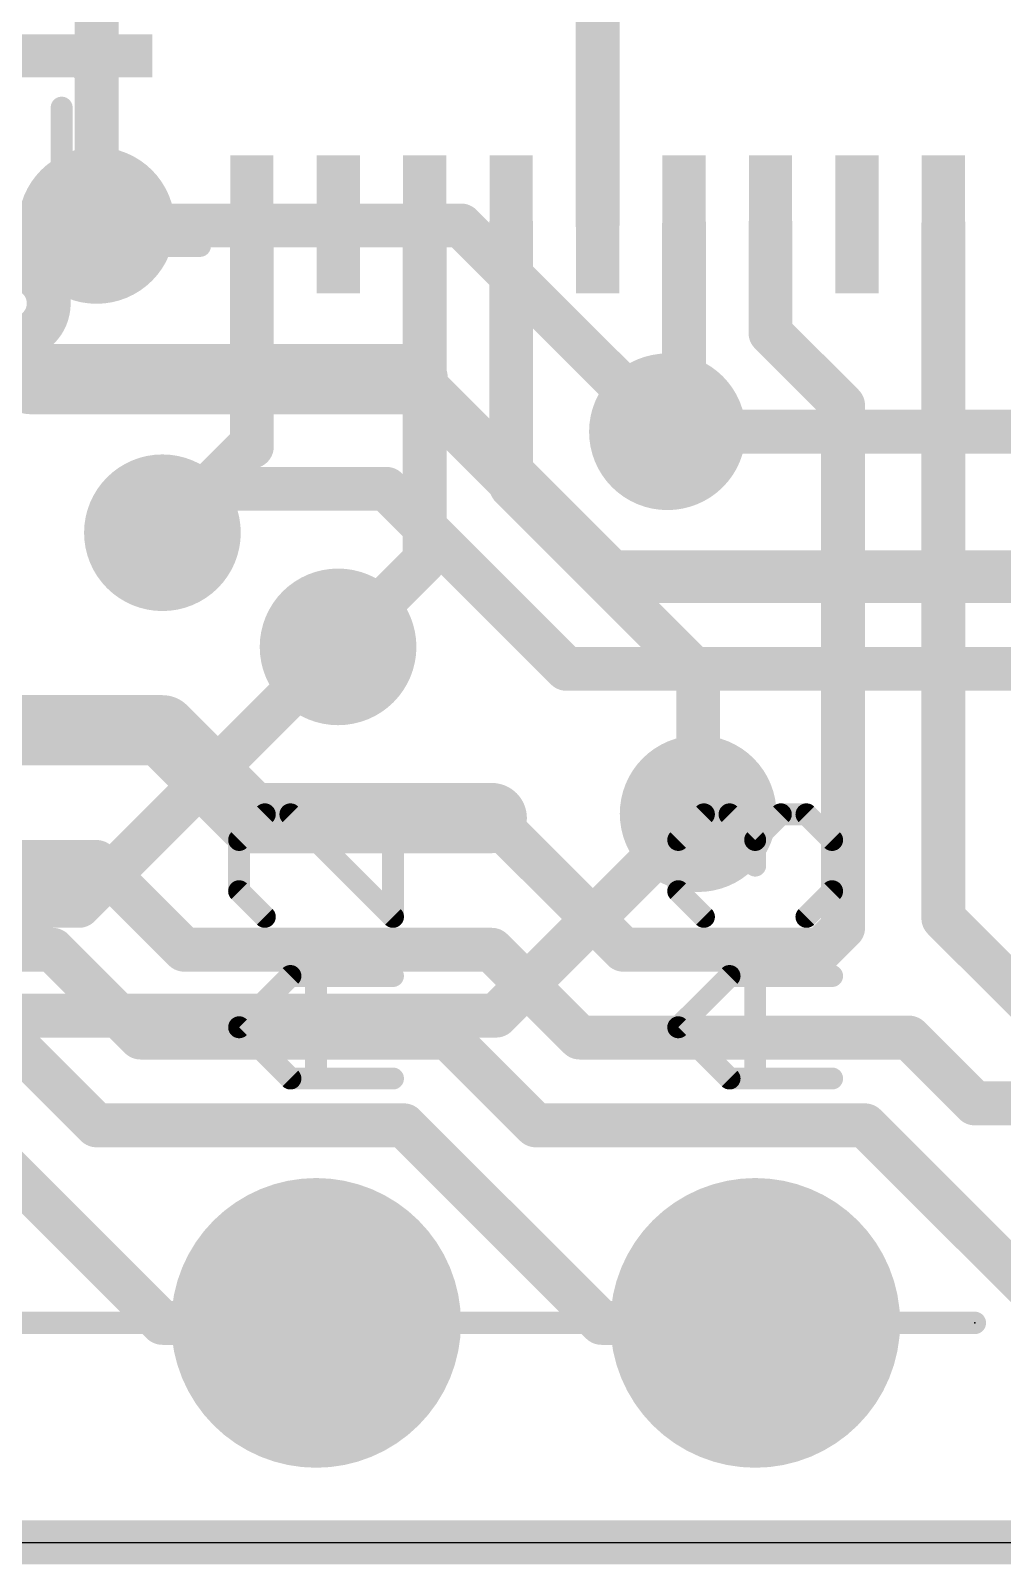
# Model space of a CAD drawing. Extents: x -11.5 to 69.1, y -5.3 to 31.9.
# Drawn here: x 19.94 to 25.56, y -0.13 to 8.75 of the extents above; entities that cross this region are included whole.
import ezdxf

# ---------------------------------------------------------------- set-up
doc = ezdxf.new("R2010")
doc.units = 0
for name, color, linetype in [('1', 12, 'CONTINUOUS'), ('16', 132, 'CONTINUOUS'), ('17', 110, 'CONTINUOUS'), ('18', 110, 'CONTINUOUS'), ('20', 53, 'CONTINUOUS'), ('21', 40, 'CONTINUOUS'), ('23', 40, 'CONTINUOUS'), ('47', 253, 'CONTINUOUS')]:
    doc.layers.add(name, color=color, linetype=linetype)

# ---------------------------------------------------------------- blocks, each defined once
blk = doc.blocks.new('RECT')
blk.add_solid([(-0.5, -0.5), (0.5, -0.5), (-0.5, 0.5), (0.5, 0.5)])
blk = doc.blocks.new('ROUNDP')
at = {"const_width": 0.5}
blk.add_lwpolyline([(0, -0.25, 1), (0, 0.25, 1), (0, -0.25)], format="xyb", dxfattribs=at)
blk = doc.blocks.new('ROUNDV')
at = {"const_width": 0.5}
blk.add_lwpolyline([(0, -0.25, 1), (0, 0.25, 1), (0, -0.25)], format="xyb", dxfattribs=at)

msp = doc.modelspace()

# ---------------------------------------------------------------- linework, layer by layer
at = {"layer": '1'}
for points, const_width in [([(23.2182, 7.6266), (23.2182, 10.5182)], 0.254), ([(20.2432, 8.6016), (20.32, 8.5248)], 0.254), ([(20.32, 8.5248), (20.32, 7.62)], 0.254), ([(21.2182, 6.3408), (21.2182, 7.6266)], 0.254), ([(22.2182, 7.6266), (22.2182, 5.6828)], 0.254), ([(22.7182, 7.6266), (22.7182, 6.1108)], 0.254), ([(23.7182, 7.6266), (23.7182, 6.5224)], 0.254), ([(24.2182, 7.6266), (24.2182, 6.9984)], 0.254), ([(25.2182, 7.6266), (25.2182, 3.6108)], 0.254), ([(24.2182, 6.9984), (24.638, 6.5786)], 0.254), ([(24.638, 6.5786), (24.638, 3.556)], 0.254), ([(23.7182, 6.5224), (23.622, 6.4262)], 0.254), ([(21.1998, 6.3408), (20.701, 5.842)], 0.254), ([(21.2182, 6.3408), (21.1998, 6.3408)], 0.254), ([(22.7182, 6.1108), (23.7998, 5.0292)], 0.254), ([(22.2182, 5.6828), (21.717, 5.1816)], 0.254), ([(23.7998, 5.0292), (23.7998, 4.2164)], 0.254), ([(19.558, 4.699), (20.701, 4.699)], 0.4064), ([(20.701, 4.699), (21.209, 4.191)], 0.4064), ([(21.209, 4.191), (22.606, 4.191)], 0.4064), ([(22.606, 4.191), (23.368, 3.429)], 0.254), ([(20.32, 3.937), (18.796, 3.937)], 0.254), ([(20.828, 3.429), (20.32, 3.937)], 0.254), ([(25.2182, 3.6108), (25.781, 3.048)], 0.254), ([(24.638, 3.556), (24.511, 3.429)], 0.254), ([(18.542, 3.429), (20.066, 3.429)], 0.254), ([(20.066, 3.429), (20.574, 2.921)], 0.254), ([(22.606, 3.429), (20.828, 3.429)], 0.254), ([(23.114, 2.921), (22.606, 3.429)], 0.254), ([(23.368, 3.429), (24.511, 3.429)], 0.254), ([(20.32, 2.413), (19.812, 2.921)], 0.254), ([(20.574, 2.921), (22.352, 2.921)], 0.254), ([(22.352, 2.921), (22.86, 2.413)], 0.254), ([(25.019, 2.921), (23.114, 2.921)], 0.254), ([(25.4, 2.54), (25.019, 2.921)], 0.254), ([(27.432, 2.54), (25.4, 2.54)], 0.254), ([(20.701, 1.27), (19.558, 2.413)], 0.254), ([(22.098, 2.413), (20.32, 2.413)], 0.254), ([(23.241, 1.27), (22.098, 2.413)], 0.254), ([(22.86, 2.413), (24.765, 2.413)], 0.254), ([(24.765, 2.413), (25.908, 1.27)], 0.254), ([(21.59, 1.27), (20.701, 1.27)], 0.254), ([(24.13, 1.27), (23.241, 1.27)], 0.254), ([(0, 0), (60.452, 0)], 0.254)]:
    msp.add_lwpolyline(points, dxfattribs=dict(at, const_width=const_width))
for points, const_width in [([(20.2881, 8.6465, 1), (20.1983, 8.5567)], 0.127), ([(20.3835, 8.5248, 1), (20.2565, 8.5248)], 0.127), ([(20.2751, 8.4799, 1), (20.3649, 8.5697)], 0.127), ([(21.2817, 7.6266, 1), (21.1547, 7.6266)], 0.127), ([(22.2817, 7.6266, 1), (22.1547, 7.6266)], 0.127), ([(22.7817, 7.6266, 1), (22.6547, 7.6266)], 0.127), ([(23.7817, 7.6266, 1), (23.6547, 7.6266)], 0.127), ([(24.2817, 7.6266, 1), (24.1547, 7.6266)], 0.127), ([(25.2817, 7.6266, 1), (25.1547, 7.6266)], 0.127), ([(20.2565, 7.62, 1), (20.3835, 7.62)], 0.127), ([(23.1547, 7.6266, 1), (23.2817, 7.6266)], 0.127), ([(24.2631, 7.0433, 1), (24.1733, 6.9535)], 0.127), ([(24.1547, 6.9984, 1), (24.2817, 6.9984)], 0.127), ([(24.7015, 6.5786, 1), (24.5745, 6.5786)], 0.127), ([(24.5931, 6.5337, 1), (24.6829, 6.6235)], 0.127), ([(23.6547, 6.5224, 1), (23.7817, 6.5224)], 0.127), ([(23.7631, 6.4775, 1), (23.6733, 6.5673)], 0.127), ([(23.5771, 6.4711, 1), (23.6669, 6.3813)], 0.127), ([(21.1998, 6.4043, 1), (21.1998, 6.2773)], 0.127), ([(21.1547, 6.3408, 1), (21.2817, 6.3408)], 0.127), ([(21.2447, 6.2959, 1), (21.1549, 6.3857)], 0.127), ([(21.2182, 6.2773, 1), (21.2182, 6.4043)], 0.127), ([(22.7631, 6.1557, 1), (22.6733, 6.0659)], 0.127), ([(22.6547, 6.1108, 1), (22.7817, 6.1108)], 0.127), ([(20.6561, 5.8869, 1), (20.7459, 5.7971)], 0.127), ([(22.2631, 5.6379, 1), (22.1733, 5.7277)], 0.127), ([(22.1547, 5.6828, 1), (22.2817, 5.6828)], 0.127), ([(21.6721, 5.2265, 1), (21.7619, 5.1367)], 0.127), ([(23.8633, 5.0292, 1), (23.7363, 5.0292)], 0.127), ([(23.7549, 4.9843, 1), (23.8447, 5.0741)], 0.127), ([(20.7728, 4.7708, 1), (20.6292, 4.6272)], 0.2032), ([(20.701, 4.5974, 1), (20.701, 4.8006)], 0.2032), ([(21.209, 4.2926, 1), (21.209, 4.0894)], 0.2032), ([(21.1372, 4.1192, 1), (21.2808, 4.2628)], 0.2032), ([(22.606, 4.0894, 1), (22.606, 4.2926)], 0.2032), ([(22.6509, 4.2359, 1), (22.5611, 4.1461)], 0.127), ([(23.7363, 4.2164, 1), (23.8633, 4.2164)], 0.127), ([(20.3649, 3.9819, 1), (20.2751, 3.8921)], 0.127), ([(20.32, 3.8735, 1), (20.32, 4.0005)], 0.127), ([(25.2631, 3.6557, 1), (25.1733, 3.5659)], 0.127), ([(24.6829, 3.5111, 1), (24.5931, 3.6009)], 0.127), ([(25.1547, 3.6108, 1), (25.2817, 3.6108)], 0.127), ([(20.1109, 3.4739, 1), (20.0211, 3.3841)], 0.127), ([(20.066, 3.3655, 1), (20.066, 3.4925)], 0.127), ([(20.828, 3.4925, 1), (20.828, 3.3655)], 0.127), ([(22.6509, 3.4739, 1), (22.5611, 3.3841)], 0.127), ([(22.606, 3.3655, 1), (22.606, 3.4925)], 0.127), ([(23.368, 3.4925, 1), (23.368, 3.3655)], 0.127), ([(24.511, 3.3655, 1), (24.511, 3.4925)], 0.127), ([(24.5745, 3.556, 1), (24.7015, 3.556)], 0.127), ([(20.7831, 3.3841, 1), (20.8729, 3.4739)], 0.127), ([(23.3231, 3.3841, 1), (23.4129, 3.4739)], 0.127), ([(24.4661, 3.4739, 1), (24.5559, 3.3841)], 0.127), ([(20.574, 2.9845, 1), (20.574, 2.8575)], 0.127), ([(20.5291, 2.8761, 1), (20.6189, 2.9659)], 0.127), ([(22.3969, 2.9659, 1), (22.3071, 2.8761)], 0.127), ([(22.352, 2.8575, 1), (22.352, 2.9845)], 0.127), ([(23.114, 2.9845, 1), (23.114, 2.8575)], 0.127), ([(23.0691, 2.8761, 1), (23.1589, 2.9659)], 0.127), ([(25.0639, 2.9659, 1), (24.9741, 2.8761)], 0.127), ([(25.019, 2.8575, 1), (25.019, 2.9845)], 0.127), ([(25.4, 2.6035, 1), (25.4, 2.4765)], 0.127), ([(25.3551, 2.4951, 1), (25.4449, 2.5849)], 0.127), ([(20.32, 2.4765, 1), (20.32, 2.3495)], 0.127), ([(20.2751, 2.3681, 1), (20.3649, 2.4579)], 0.127), ([(22.1429, 2.4579, 1), (22.0531, 2.3681)], 0.127), ([(22.098, 2.3495, 1), (22.098, 2.4765)], 0.127), ([(22.86, 2.4765, 1), (22.86, 2.3495)], 0.127), ([(22.8151, 2.3681, 1), (22.9049, 2.4579)], 0.127), ([(24.8099, 2.4579, 1), (24.7201, 2.3681)], 0.127), ([(24.765, 2.3495, 1), (24.765, 2.4765)], 0.127), ([(20.701, 1.3335, 1), (20.701, 1.2065)], 0.127), ([(20.6561, 1.2251, 1), (20.7459, 1.3149)], 0.127), ([(21.59, 1.2065, 1), (21.59, 1.3335)], 0.127), ([(23.241, 1.3335, 1), (23.241, 1.2065)], 0.127), ([(23.1961, 1.2251, 1), (23.2859, 1.3149)], 0.127), ([(24.13, 1.2065, 1), (24.13, 1.3335)], 0.127)]:
    msp.add_lwpolyline(points, format="xyb", dxfattribs=dict(at, const_width=const_width))
at = {"layer": '16'}
for points, const_width in [([(20.32, 14.732), (20.32, 7.62)], 0.254), ([(19.05, 7.62), (19.939, 6.731)], 0.4064), ([(22.4282, 7.62), (20.32, 7.62)], 0.254), ([(22.4282, 7.62), (23.622, 6.4262)], 0.254), ([(19.939, 6.731), (22.1488, 6.731)], 0.4064), ([(22.1488, 6.731), (23.2918, 5.588)], 0.3048), ([(27.3812, 6.4262), (23.622, 6.4262)], 0.254), ([(20.955, 6.096), (20.701, 5.842)], 0.254), ([(21.9964, 6.096), (20.955, 6.096)], 0.254), ([(21.9964, 6.096), (23.0378, 5.0546)], 0.254), ([(23.2918, 5.588), (30.861, 5.588)], 0.3048), ([(20.2184, 3.683), (21.717, 5.1816)], 0.254), ([(31.0134, 5.0546), (23.0378, 5.0546)], 0.254), ([(22.6314, 3.048), (23.7998, 4.2164)], 0.254), ([(14.097, 3.683), (20.2184, 3.683)], 0.254), ([(11.938, 3.048), (22.6314, 3.048)], 0.254), ([(0, 0), (60.706, 0)], 0.254)]:
    msp.add_lwpolyline(points, dxfattribs=dict(at, const_width=const_width))
for points, const_width in [([(20.32, 7.6835, 1), (20.32, 7.5565)], 0.127), ([(22.4731, 7.6649, 1), (22.3833, 7.5751)], 0.127), ([(22.4282, 7.5565, 1), (22.4282, 7.6835)], 0.127), ([(20.2565, 7.62, 1), (20.3835, 7.62)], 0.127), ([(19.939, 6.8326, 1), (19.939, 6.6294)], 0.2032), ([(22.1488, 6.6294, 1), (22.1488, 6.8326)], 0.2032), ([(19.8672, 6.6592, 1), (20.0108, 6.8028)], 0.2032), ([(22.2027, 6.7849, 1), (22.0949, 6.6771)], 0.1524), ([(23.622, 6.4897, 1), (23.622, 6.3627)], 0.127), ([(23.5771, 6.3813, 1), (23.6669, 6.4711)], 0.127), ([(20.955, 6.1595, 1), (20.955, 6.0325)], 0.127), ([(20.9999, 6.0511, 1), (20.9101, 6.1409)], 0.127), ([(22.0413, 6.1409, 1), (21.9515, 6.0511)], 0.127), ([(21.9964, 6.0325, 1), (21.9964, 6.1595)], 0.127), ([(20.6561, 5.8869, 1), (20.7459, 5.7971)], 0.127), ([(23.2918, 5.6642, 1), (23.2918, 5.5118)], 0.1524), ([(23.2379, 5.5341, 1), (23.3457, 5.6419)], 0.1524), ([(21.7619, 5.1367, 1), (21.6721, 5.2265)], 0.127), ([(23.0378, 5.1181, 1), (23.0378, 4.9911)], 0.127), ([(22.9929, 5.0097, 1), (23.0827, 5.0995)], 0.127), ([(23.8447, 4.1715, 1), (23.7549, 4.2613)], 0.127), ([(20.1735, 3.7279, 1), (20.2633, 3.6381)], 0.127), ([(20.2184, 3.6195, 1), (20.2184, 3.7465)], 0.127), ([(22.5865, 3.0929, 1), (22.6763, 3.0031)], 0.127), ([(22.6314, 2.9845, 1), (22.6314, 3.1115)], 0.127)]:
    msp.add_lwpolyline(points, format="xyb", dxfattribs=dict(at, const_width=const_width))
at = {"layer": '20'}
msp.add_line((2.54, 0), (57.785, 0), dxfattribs=at)
at = {"layer": '21', "const_width": 0.127}
for points in [[(20.1182, 8.3016), (20.1182, 7.5016)], [(20.1182, 7.5016), (20.9182, 7.5016)], [(21.293, 4.2127), (21.1447, 4.0644)], [(21.4413, 4.2127), (21.293, 4.2127)], [(22.0345, 3.6195), (21.4413, 4.2127)], [(22.0345, 4.2127), (22.0345, 3.6195)], [(23.6847, 4.0644), (23.833, 4.2127)], [(23.833, 4.2127), (23.9813, 4.2127)], [(23.9813, 4.2127), (24.1296, 4.0644)], [(24.1296, 4.0644), (24.2779, 4.2127)], [(24.2779, 4.2127), (24.4262, 4.2127)], [(24.4262, 4.2127), (24.5745, 4.0644)], [(21.1447, 4.0644), (21.1447, 3.7678)], [(23.6847, 3.7678), (23.6847, 4.0644)], [(24.1296, 4.0644), (24.1296, 3.9161)], [(24.5745, 4.0644), (24.5745, 3.7678)], [(21.1447, 3.7678), (21.293, 3.6195)], [(23.833, 3.6195), (23.6847, 3.7678)], [(24.5745, 3.7678), (24.4262, 3.6195)], [(21.1447, 2.9806), (21.4413, 3.2772)], [(21.4413, 3.2772), (22.0345, 3.2772)], [(21.5896, 2.684), (21.5896, 3.2772)], [(23.6847, 2.9806), (23.9813, 3.2772)], [(23.9813, 3.2772), (24.5745, 3.2772)], [(24.1296, 2.684), (24.1296, 3.2772)], [(21.4413, 2.684), (21.1447, 2.9806)], [(23.9813, 2.684), (23.6847, 2.9806)], [(22.0345, 2.684), (21.4413, 2.684)], [(24.5745, 2.684), (23.9813, 2.684)]]:
    msp.add_lwpolyline(points, dxfattribs=at)
at = {"layer": '21'}
for points, const_width in [([(20.1499, 8.3016, 1), (20.0864, 8.3016)], 0.0635), ([(20.1182, 7.5334, 1), (20.1182, 7.4699)], 0.0635), ([(20.9182, 7.4699, 1), (20.9182, 7.5334)], 0.0635), ([(19.8402, 7.0426, 1), (19.8402, 7.2966, 1), (19.8402, 7.0426)], 0.4064), ([(20.0864, 7.5016, 1), (20.1499, 7.5016)], 0.0635), ([(21.293, 4.2444, 1), (21.293, 4.1809)], 0.0635), ([(21.3155, 4.1902, 1), (21.2706, 4.2351)], 0.0635), ([(21.4638, 4.2351, 1), (21.4189, 4.1902)], 0.0635), ([(21.4413, 4.1809, 1), (21.4413, 4.2444)], 0.0635), ([(22.0663, 4.2127, 1), (22.0028, 4.2127)], 0.0635), ([(23.833, 4.2444, 1), (23.833, 4.1809)], 0.0635), ([(23.8555, 4.1902, 1), (23.8106, 4.2351)], 0.0635), ([(24.0038, 4.2351, 1), (23.9589, 4.1902)], 0.0635), ([(23.9813, 4.1809, 1), (23.9813, 4.2444)], 0.0635), ([(24.2779, 4.2444, 1), (24.2779, 4.1809)], 0.0635), ([(24.3004, 4.1902, 1), (24.2555, 4.2351)], 0.0635), ([(24.4487, 4.2351, 1), (24.4038, 4.1902)], 0.0635), ([(24.4262, 4.1809, 1), (24.4262, 4.2444)], 0.0635), ([(21.1765, 4.0644, 1), (21.113, 4.0644)], 0.0635), ([(21.1223, 4.0868, 1), (21.1672, 4.0419)], 0.0635), ([(23.7165, 4.0644, 1), (23.653, 4.0644)], 0.0635), ([(23.6623, 4.0868, 1), (23.7072, 4.0419)], 0.0635), ([(24.1614, 4.0644, 1), (24.0979, 4.0644)], 0.0635), ([(24.1072, 4.0868, 1), (24.1521, 4.0419)], 0.0635), ([(24.1072, 4.0419, 1), (24.1521, 4.0868)], 0.0635), ([(24.6062, 4.0644, 1), (24.5428, 4.0644)], 0.0635), ([(24.552, 4.0419, 1), (24.597, 4.0868)], 0.0635), ([(24.0979, 3.9161, 1), (24.1614, 3.9161)], 0.0635), ([(21.1672, 3.7902, 1), (21.1223, 3.7453)], 0.0635), ([(23.7072, 3.7902, 1), (23.6623, 3.7453)], 0.0635), ([(24.597, 3.7453, 1), (24.552, 3.7902)], 0.0635), ([(21.113, 3.7678, 1), (21.1765, 3.7678)], 0.0635), ([(23.653, 3.7678, 1), (23.7165, 3.7678)], 0.0635), ([(24.5428, 3.7678, 1), (24.6062, 3.7678)], 0.0635), ([(21.2706, 3.597, 1), (21.3155, 3.642)], 0.0635), ([(22.0028, 3.6195, 1), (22.0663, 3.6195)], 0.0635), ([(22.012, 3.597, 1), (22.057, 3.642)], 0.0635), ([(23.8106, 3.597, 1), (23.8555, 3.642)], 0.0635), ([(24.4038, 3.642, 1), (24.4487, 3.597)], 0.0635), ([(21.4413, 3.3089, 1), (21.4413, 3.2454)], 0.0635), ([(21.4638, 3.2547, 1), (21.4189, 3.2996)], 0.0635), ([(21.6214, 3.2772, 1), (21.5579, 3.2772)], 0.0635), ([(22.0345, 3.2454, 1), (22.0345, 3.3089)], 0.0635), ([(23.9813, 3.3089, 1), (23.9813, 3.2454)], 0.0635), ([(24.0038, 3.2547, 1), (23.9589, 3.2996)], 0.0635), ([(24.1614, 3.2772, 1), (24.0979, 3.2772)], 0.0635), ([(24.5745, 3.2454, 1), (24.5745, 3.3089)], 0.0635), ([(21.1672, 3.003, 1), (21.1223, 2.9581)], 0.0635), ([(21.1223, 3.003, 1), (21.1672, 2.9581)], 0.0635), ([(23.7072, 3.003, 1), (23.6623, 2.9581)], 0.0635), ([(23.6623, 3.003, 1), (23.7072, 2.9581)], 0.0635), ([(21.4413, 2.7157, 1), (21.4413, 2.6522)], 0.0635), ([(21.4189, 2.6615, 1), (21.4638, 2.7064)], 0.0635), ([(21.5579, 2.684, 1), (21.6214, 2.684)], 0.0635), ([(22.0345, 2.6522, 1), (22.0345, 2.7157)], 0.0635), ([(23.9813, 2.7157, 1), (23.9813, 2.6522)], 0.0635), ([(23.9589, 2.6615, 1), (24.0038, 2.7064)], 0.0635), ([(24.0979, 2.684, 1), (24.1614, 2.684)], 0.0635), ([(24.5745, 2.6522, 1), (24.5745, 2.7157)], 0.0635)]:
    msp.add_lwpolyline(points, format="xyb", dxfattribs=dict(at, const_width=const_width))
at = {"layer": '23'}
msp.add_point((25.4, 1.27), dxfattribs=at)
at = {"layer": '47', "const_width": 0.13}
msp.add_lwpolyline([(25.4, 1.27), (-8.046, 1.27)], dxfattribs=at)
at = {"layer": '47', "const_width": 0.065}
msp.add_lwpolyline([(25.4, 1.2375, 1), (25.4, 1.3025)], format="xyb", dxfattribs=at)

# ---------------------------------------------------------------- block references
at = {"layer": '1', "xscale": 0.8, "yscale": 0.25}
msp.add_blockref('RECT', (20.2432, 8.6016), dxfattribs=at)
at = {"layer": '1', "xscale": 0.8, "yscale": 0.25, "rotation": 90}
for p in [(21.2182, 7.6266), (21.7182, 7.6266), (22.2182, 7.6266), (22.7182, 7.6266), (23.2182, 7.6266), (23.7182, 7.6266), (24.2182, 7.6266), (24.7182, 7.6266), (25.2182, 7.6266)]:
    msp.add_blockref('RECT', p, dxfattribs=at)
at = {"layer": '17', "xscale": 1.6764, "yscale": 1.6764, "rotation": 270}
for p in [(21.59, 1.27), (21.59, 1.27), (24.13, 1.27), (24.13, 1.27)]:
    msp.add_blockref('ROUNDP', p, dxfattribs=at)
at = {"layer": '18', "xscale": 0.9064, "yscale": 0.9064}
for p in [(20.32, 7.62), (20.32, 7.62), (23.622, 6.4262), (23.622, 6.4262), (20.701, 5.842), (20.701, 5.842), (21.717, 5.1816), (21.717, 5.1816), (23.7998, 4.2164), (23.7998, 4.2164)]:
    msp.add_blockref('ROUNDV', p, dxfattribs=at)

doc.saveas('drawing.dxf')
